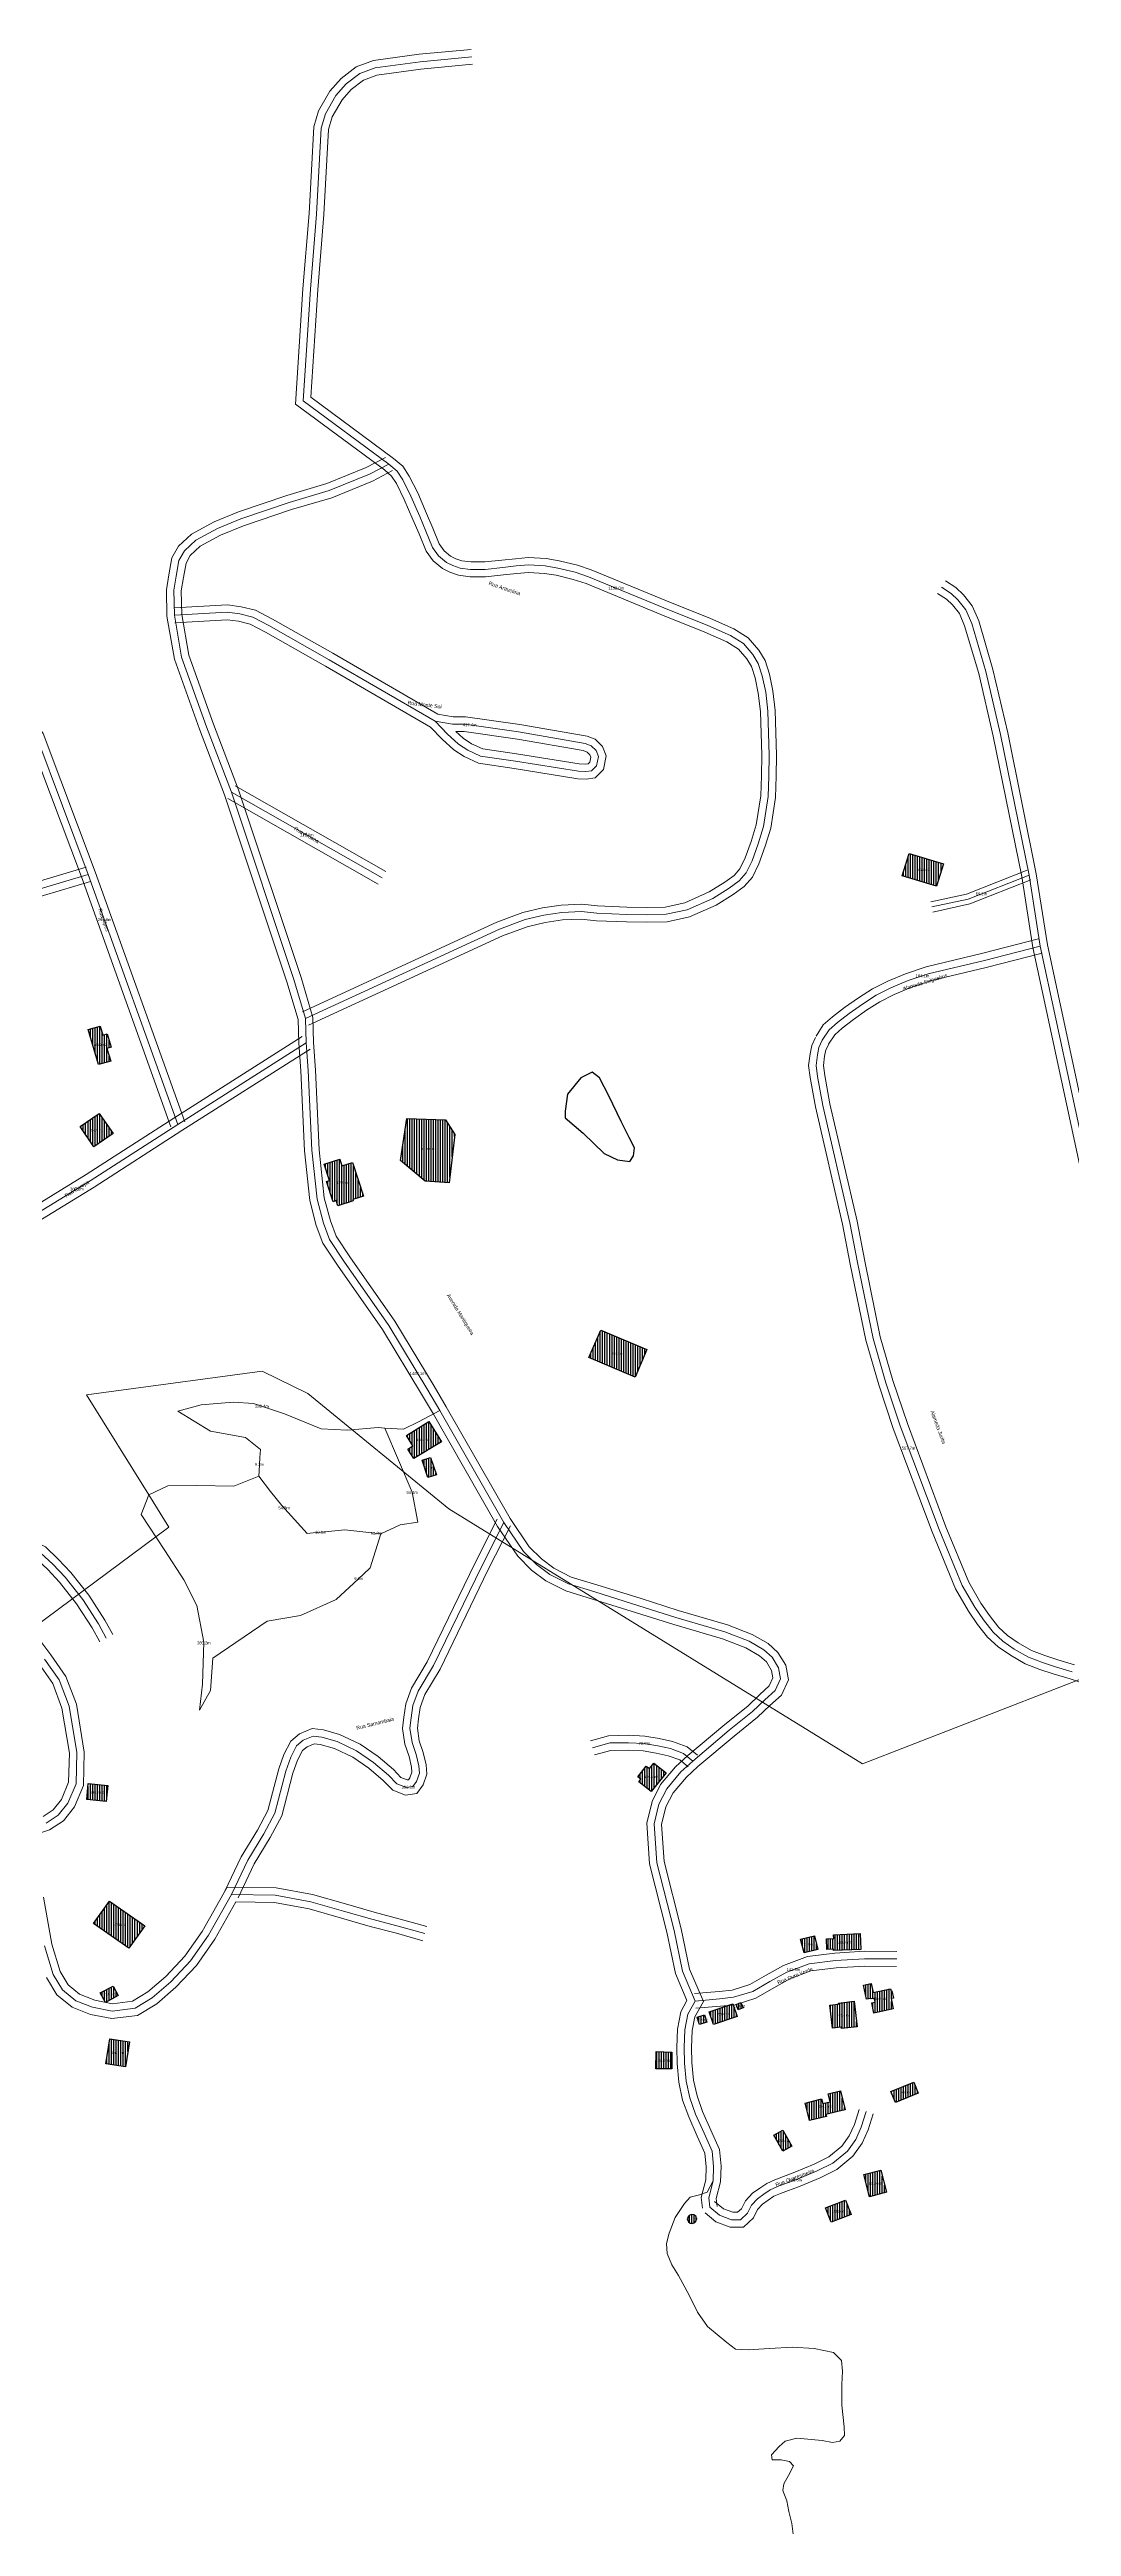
# Model space of a CAD drawing. Header units: metres. Extents: x -13451 to 9639, y -7413 to 5935.
# Drawn here: x -378 to 312, y -495 to 1178 of the extents above; entities that cross this region are included whole.
import ezdxf
from ezdxf.enums import TextEntityAlignment as Align

# ---------------------------------------------------------------- set-up
doc = ezdxf.new("R2010")
doc.units = ezdxf.units.M
for name, color, linetype, lineweight in [('ANNOT_AREA', 2, 'Continuous', 13), ('ANNOT_LENGTH', 2, 'Continuous', 13), ('EDIFICACAO', 7, 'Continuous', 30), ('TEXTO', 7, 'Continuous', 15), ('VEGETACAO', 3, 'Continuous', 13), ('VIAS', 8, 'Continuous', 15), ('VIAS_MEIO_FIO', 251, 'Continuous', 9)]:
    doc.layers.add(name, color=color, linetype=linetype, lineweight=lineweight)
doc.styles.add('PRO_STYLE', font='arial.ttf')

msp = doc.modelspace()

# ---------------------------------------------------------------- hatches: boundary and pattern name
at = {"layer": 'EDIFICACAO_HATCH'}
h = msp.add_hatch(dxfattribs=at)
h.set_pattern_fill('ANSI31', scale=0.5, angle=45)
h.paths.add_polyline_path([(202.3, 635.3), (225.5, 628.3), (220.9, 613.3), (197.7, 620.2), (202.3, 635.3)])
h = msp.add_hatch(dxfattribs=at)
h.set_pattern_fill('ANSI31', scale=0.5, angle=45)
h.paths.add_polyline_path([(-342.4, 512.6), (-339.5, 513.5), (-336.8, 504.6), (-339.7, 503.7), (-337.1, 495.2), (-345.3, 492.8), (-352.4, 516.4), (-344.3, 518.8), (-342.4, 512.6)])
h = msp.add_hatch(dxfattribs=at)
h.set_pattern_fill('ANSI31', scale=0.5, angle=45)
h.paths.add_polyline_path([(-357.8, 450.9), (-344.8, 459.7), (-335.4, 446.2), (-348.4, 437.3), (-357.8, 450.9)])
h = msp.add_hatch(dxfattribs=at)
h.set_pattern_fill('ANSI31', scale=0.5, angle=45)
h.paths.add_polyline_path([(-137.1, 456.4), (-111, 455.5), (-104.6, 445.7), (-108.4, 413), (-124.6, 414.1), (-141.2, 428), (-137.1, 456.4)])
h = msp.add_hatch(dxfattribs=at)
h.set_pattern_fill('ANSI31', scale=0.5, angle=45)
h.paths.add_polyline_path([(-173.5, 401.6), (-173.2, 400.8), (-183.6, 397.4), (-184.8, 400.9), (-186.9, 400.2), (-191.4, 413.8), (-189.2, 414.5), (-192.8, 425.6), (-182.4, 429), (-180.9, 424.4), (-173.8, 426.7), (-166.3, 403.9), (-173.5, 401.6)])
h = msp.add_hatch(dxfattribs=at)
h.set_pattern_fill('ANSI31', scale=0.5, angle=45)
h.paths.add_polyline_path([(-6, 313.5), (25.2, 300.4), (17.2, 281.7), (-14, 294.9), (-6, 313.5)])
h = msp.add_hatch(dxfattribs=at)
h.set_pattern_fill('ANSI31', scale=0.5, angle=45)
h.paths.add_polyline_path([(-137.3, 242.3), (-122.1, 251.7), (-113.7, 238.1), (-132.3, 226.7), (-136.3, 233.1), (-132.9, 235.2), (-137.3, 242.3)])
h = msp.add_hatch(dxfattribs=at)
h.set_pattern_fill('ANSI31', scale=0.5, angle=45)
h.paths.add_polyline_path([(-121, 227.4), (-117.1, 215.6), (-122.8, 213.8), (-126.7, 225.6), (-121, 227.4)])
h = msp.add_hatch(dxfattribs=at)
h.set_pattern_fill('ANSI31', scale=0.5, angle=45)
h.paths.add_polyline_path([(26.9, 17.3), (29.8, 21), (38.1, 14.5), (28.1, 1.8), (19.6, 8.4), (21, 10.1), (19, 11.7), (24.7, 18.9), (26.9, 17.3)])
h = msp.add_hatch(dxfattribs=at)
h.set_pattern_fill('ANSI31', scale=0.5, angle=45)
h.paths.add_polyline_path([(-352.2, 7.3), (-339, 5.8), (-340.1, -4.9), (-353.3, -3.5), (-352.2, 7.3)])
h = msp.add_hatch(dxfattribs=at)
h.set_pattern_fill('ANSI31', scale=0.5, angle=45)
h.paths.add_polyline_path([(-337.8, -72.3), (-314.1, -89), (-324.8, -104), (-348.6, -87.3), (-337.8, -72.3)])
h = msp.add_hatch(dxfattribs=at)
h.set_pattern_fill('ANSI31', scale=0.5, angle=45)
h.paths.add_polyline_path([(129, -98), (138.4, -95.7), (140.6, -104.9), (131.3, -107.1), (129, -98)])
h = msp.add_hatch(dxfattribs=at)
h.set_pattern_fill('ANSI31', scale=0.5, angle=45)
h.paths.add_polyline_path([(151.4, -97.5), (151.3, -94.9), (169.2, -94.2), (169.6, -104.8), (151.1, -105.5), (151.1, -104.7), (146.6, -104.8), (146.4, -97.7), (151.4, -97.5)])
h = msp.add_hatch(dxfattribs=at)
h.set_pattern_fill('ANSI31', scale=0.5, angle=45)
h.paths.add_polyline_path([(-344.1, -134.1), (-335.4, -129.6), (-332, -136), (-340.7, -140.6), (-344.1, -134.1)])
h = msp.add_hatch(dxfattribs=at)
h.set_pattern_fill('ANSI31', scale=0.5, angle=45)
h.paths.add_polyline_path([(190.1, -133), (190.6, -132.9), (191.7, -137.7), (190.1, -138.1), (191.6, -145), (178.5, -147.9), (177, -140.9), (179.3, -140.4), (178.8, -137.9), (176.6, -138.3), (176.5, -137.9), (173.6, -138.5), (171.5, -129), (176.7, -127.9), (178.1, -134), (189.7, -131.4), (190.1, -133)])
h = msp.add_hatch(dxfattribs=at)
h.set_pattern_fill('ANSI31', scale=0.5, angle=45)
h.paths.add_polyline_path([(59.1, -150.7), (64.1, -149), (65.7, -153.9), (60.7, -155.6), (59.1, -150.7)])
h = msp.add_hatch(dxfattribs=at)
h.set_pattern_fill('ANSI31', scale=0.5, angle=45)
h.paths.add_polyline_path([(67.2, -146.9), (83.2, -141.5), (86.2, -150.2), (70.2, -155.6), (67.2, -146.9)])
h = msp.add_hatch(dxfattribs=at)
h.set_pattern_fill('ANSI31', scale=0.5, angle=45)
h.paths.add_polyline_path([(85.4, -142), (88.6, -140.7), (90.1, -144.2), (86.9, -145.6), (85.4, -142)])
h = msp.add_hatch(dxfattribs=at)
h.set_pattern_fill('ANSI31', scale=0.5, angle=45)
h.paths.add_polyline_path([(154.7, -141.9), (154.6, -141.1), (165.1, -139.9), (167.1, -157.1), (156.6, -158.3), (156.5, -157.4), (150.6, -158.1), (148.8, -142.5), (154.7, -141.9)])
h = msp.add_hatch(dxfattribs=at)
h.set_pattern_fill('ANSI31', scale=0.5, angle=45)
h.paths.add_polyline_path([(-337.6, -165.2), (-324.4, -167.3), (-327.1, -184.2), (-340.3, -182.1), (-337.6, -165.2)])
h = msp.add_hatch(dxfattribs=at)
h.set_pattern_fill('ANSI31', scale=0.5, angle=45)
h.paths.add_polyline_path([(31.5, -173.9), (42.1, -174.2), (41.9, -185.6), (31.2, -185.4), (31.5, -173.9)])
h = msp.add_hatch(dxfattribs=at)
h.set_pattern_fill('ANSI31', scale=0.5, angle=45)
h.paths.add_polyline_path([(132, -208.6), (143.2, -205.8), (144, -209), (149, -207.8), (147.7, -202.4), (156, -200.4), (159.1, -213.1), (154.1, -214.3), (146.1, -216.3), (146.4, -217.6), (134.9, -220.3), (132, -208.6)])
h = msp.add_hatch(dxfattribs=at)
h.set_pattern_fill('ANSI31', scale=0.5, angle=45)
h.paths.add_polyline_path([(190, -200.8), (205.5, -194.6), (208.5, -202), (193, -208.3), (190, -200.8)])
h = msp.add_hatch(dxfattribs=at)
h.set_pattern_fill('ANSI31', scale=0.5, angle=45)
h.paths.add_polyline_path([(110.8, -230.4), (117, -226.9), (123.1, -237.7), (117, -241.2), (110.8, -230.4)])
h = msp.add_hatch(dxfattribs=at)
h.set_pattern_fill('ANSI31', scale=0.5, angle=45)
h.paths.add_polyline_path([(171.7, -256.9), (183.1, -254), (187, -268.9), (175.6, -271.9), (171.7, -256.9)])
h = msp.add_hatch(dxfattribs=at)
h.set_pattern_fill('ANSI31', scale=0.5, angle=45)
h.paths.add_polyline_path([(56, -289.9), (57.5, -289.4), (58.4, -288.1), (58.7, -286.6), (58.1, -285.1), (56.8, -284.2), (55.3, -283.9), (53.8, -284.5), (52.8, -285.7), (52.6, -287.3), (53.2, -288.8), (54.4, -289.7), (56, -289.9)])
h = msp.add_hatch(dxfattribs=at)
h.set_pattern_fill('ANSI31', scale=0.5, angle=45)
h.paths.add_polyline_path([(145.8, -279.4), (159.3, -274.1), (163.1, -283.8), (149.7, -289.1), (145.8, -279.4)])

# ---------------------------------------------------------------- linework, layer by layer
msp.add_lwpolyline([(-11.9, 487.6), (-19.5, 483.8), (-28.4, 472.9), (-30, 461.3), (-30.1, 456.9), (-17.9, 446.4), (-3.8, 432.7), (5.2, 428.4), (13.7, 427.4), (16.2, 431.1), (16.8, 436.5), (13.1, 443.5), (7.8, 454.4), (-0.5, 471.6), (-6.9, 483.9), (-11.9, 487.6)], close=True)
at = {"layer": 'EDIFICACAO'}
for points in [[(202.3, 635.3), (225.5, 628.3), (220.9, 613.3), (197.7, 620.2), (202.3, 635.3)], [(-342.4, 512.6), (-339.5, 513.5), (-336.8, 504.6), (-339.7, 503.7), (-337.1, 495.2), (-345.3, 492.8), (-352.4, 516.4), (-344.3, 518.8), (-342.4, 512.6)], [(-357.8, 450.9), (-344.8, 459.7), (-335.4, 446.2), (-348.4, 437.3), (-357.8, 450.9)], [(-137.1, 456.4), (-111, 455.5), (-104.6, 445.7), (-108.4, 413), (-124.6, 414.1), (-141.2, 428), (-137.1, 456.4)], [(-173.5, 401.6), (-173.2, 400.8), (-183.6, 397.4), (-184.8, 400.9), (-186.9, 400.2), (-191.4, 413.8), (-189.2, 414.5), (-192.8, 425.6), (-182.4, 429), (-180.9, 424.4), (-173.8, 426.7), (-166.3, 403.9), (-173.5, 401.6)], [(-6, 313.5), (25.2, 300.4), (17.2, 281.7), (-14, 294.9), (-6, 313.5)], [(-137.3, 242.3), (-122.1, 251.7), (-113.7, 238.1), (-132.3, 226.7), (-136.3, 233.1), (-132.9, 235.2), (-137.3, 242.3)], [(-121, 227.4), (-117.1, 215.6), (-122.8, 213.8), (-126.7, 225.6), (-121, 227.4)], [(26.9, 17.3), (29.8, 21), (38.1, 14.5), (28.1, 1.8), (19.6, 8.4), (21, 10.1), (19, 11.7), (24.7, 18.9), (26.9, 17.3)], [(-352.2, 7.3), (-339, 5.8), (-340.1, -4.9), (-353.3, -3.5), (-352.2, 7.3)], [(-337.8, -72.3), (-314.1, -89), (-324.8, -104), (-348.6, -87.3), (-337.8, -72.3)], [(129, -98), (138.4, -95.7), (140.6, -104.9), (131.3, -107.1), (129, -98)], [(151.4, -97.5), (151.3, -94.9), (169.2, -94.2), (169.6, -104.8), (151.1, -105.5), (151.1, -104.7), (146.6, -104.8), (146.4, -97.7), (151.4, -97.5)], [(-344.1, -134.1), (-335.4, -129.6), (-332, -136), (-340.7, -140.6), (-344.1, -134.1)], [(190.1, -133), (190.6, -132.9), (191.7, -137.7), (190.1, -138.1), (191.6, -145), (178.5, -147.9), (177, -140.9), (179.3, -140.4), (178.8, -137.9), (176.6, -138.3), (176.5, -137.9), (173.6, -138.5), (171.5, -129), (176.7, -127.9), (178.1, -134), (189.7, -131.4), (190.1, -133)], [(59.1, -150.7), (64.1, -149), (65.7, -153.9), (60.7, -155.6), (59.1, -150.7)], [(67.2, -146.9), (83.2, -141.5), (86.2, -150.2), (70.2, -155.6), (67.2, -146.9)], [(85.4, -142), (88.6, -140.7), (90.1, -144.2), (86.9, -145.6), (85.4, -142)], [(154.7, -141.9), (154.6, -141.1), (165.1, -139.9), (167.1, -157.1), (156.6, -158.3), (156.5, -157.4), (150.6, -158.1), (148.8, -142.5), (154.7, -141.9)], [(-337.6, -165.2), (-324.4, -167.3), (-327.1, -184.2), (-340.3, -182.1), (-337.6, -165.2)], [(31.5, -173.9), (42.1, -174.2), (41.9, -185.6), (31.2, -185.4), (31.5, -173.9)], [(132, -208.6), (143.2, -205.8), (144, -209), (149, -207.8), (147.7, -202.4), (156, -200.4), (159.1, -213.1), (154.1, -214.3), (146.1, -216.3), (146.4, -217.6), (134.9, -220.3), (132, -208.6)], [(190, -200.8), (205.5, -194.6), (208.5, -202), (193, -208.3), (190, -200.8)], [(110.8, -230.4), (117, -226.9), (123.1, -237.7), (117, -241.2), (110.8, -230.4)], [(171.7, -256.9), (183.1, -254), (187, -268.9), (175.6, -271.9), (171.7, -256.9)], [(56, -289.9), (57.5, -289.4), (58.4, -288.1), (58.7, -286.6), (58.1, -285.1), (56.8, -284.2), (55.3, -283.9), (53.8, -284.5), (52.8, -285.7), (52.6, -287.3), (53.2, -288.8), (54.4, -289.7), (56, -289.9)], [(145.8, -279.4), (159.3, -274.1), (163.1, -283.8), (149.7, -289.1), (145.8, -279.4)]]:
    msp.add_lwpolyline(points, close=True, dxfattribs=at)
at = {"layer": 'VEGETACAO'}
msp.add_lwpolyline([(-1742.5, -2085.7), (-1052.7, -1369.3), (-1020.7, -921.7), (-1013.6, -584.6), (-1029.5, -185.2), (-854.9, -189), (-864.7, 8), (-784.8, 75.6), (-640.7, 112.2), (-488.3, 38.9), (-297.8, 180.3), (-311.4, 202.2), (-353.4, 269.7), (-234.7, 285.8), (-203.8, 270.7), (-108.7, 192.8), (170.9, 20.6), (389.8, 105.7)], dxfattribs=at)
at = {"layer": 'VIAS'}
for points in [[(-205.5, 524), (-74.4, 584.3), (-57.2, 590.7), (-44.4, 593.7), (-32.3, 595.5), (-19.1, 596.1), (-8.6, 595), (11.5, 594.2), (24.9, 594), (38.2, 594.3), (52.4, 597.4), (69.6, 605.1), (80.7, 611.9), (87.5, 616.9), (92.2, 622.3), (96.2, 630.5), (100.4, 642), (103.9, 653.6), (107.1, 673.8), (107.5, 687.7), (107.7, 701.7), (106.8, 731.6), (105.4, 744.4), (103.1, 755.3), (100.4, 763.7), (96.7, 769.7), (90.3, 777.3), (81.6, 782.7), (66.3, 789.5), (36.5, 801.4), (-14.2, 822.3), (-23.2, 825.4), (-35.1, 828.2), (-43.6, 829.6), (-54.9, 830.3), (-63.1, 829.6), (-72.2, 828.6), (-84.1, 827.3), (-94, 827.3), (-101, 828.2), (-105.9, 829.9), (-110.2, 832), (-115.6, 836.5), (-119.6, 842), (-124.1, 853.2), (-128.3, 863), (-134.3, 876.7), (-139.8, 887.7), (-143.6, 893.6), (-149.1, 898.4), (-207.1, 941.2), (-202.2, 1016.5), (-198.1, 1067.2), (-194.9, 1125.4), (-192, 1135), (-184.9, 1147.4), (-178.1, 1155.2), (-168.8, 1162.3), (-158.4, 1166.1), (-128.1, 1170.2), (-93.1, 1173.4)], [(67.7, -279), (66.9, -272.7), (69.9, -261.2), (70.2, -251.5), (69.2, -241.2), (63.8, -229), (58, -216.1), (54.2, -205.2), (51.7, -193.8), (50.6, -181.6), (50.3, -171), (50.7, -159.1), (52.7, -148.6), (57.8, -139.7), (49.2, -119.6), (43.5, -92.1), (31.9, -46.3), (30.1, -20), (33.3, -6.7), (38.6, 3.7), (48.1, 15), (56.1, 22.4), (80.8, 43.2), (96.6, 55.8), (104.9, 63.7), (111.9, 70.1), (115.5, 77.9), (114.1, 85.4), (109.8, 92.6), (104.1, 97.6), (94.2, 103.4), (77.9, 109.6), (44.8, 119.3), (19.7, 127.3), (-10.1, 136.6), (-27.9, 142), (-40.4, 148.4), (-49.4, 155.1), (-58.2, 163.9), (-71.4, 183.5), (-114.7, 259.2), (-122.9, 272.9), (-149.3, 316.6), (-179.6, 360.1), (-189.2, 374.6), (-193.4, 385.7), (-197.7, 401.8), (-201.2, 434.9), (-203.7, 488.8), (-205.1, 507.5), (-205.5, 524), (-213.3, 550.2), (-255.5, 676.8), (-272.4, 721), (-289.2, 768), (-294.1, 796.3), (-294.5, 813.2), (-292.9, 822.7), (-291, 833.3), (-287.2, 839.8), (-279.6, 847), (-265, 855), (-249.1, 861.5), (-216.6, 872.5), (-189.4, 880.5), (-162.3, 891.5), (-149.1, 898.4)], [(224.1, 815.3), (230.7, 811), (235.3, 806.8), (240.7, 800), (244.6, 790.8), (254.1, 758.3), (264, 715.7), (283.3, 620.8), (290.9, 572.9), (333.1, 376.5), (392.8, 107.9), (397.8, 91.1), (395.4, 78.8), (406.1, 61), (412, 37.8), (416.5, 8.1), (416, -12), (411.1, -28.4), (403.5, -45.7)], [(-294.1, 796.3), (-258.3, 798.3), (-249.9, 797.2), (-241, 795), (-230.2, 789.3), (-189.5, 766.2), (-118, 724.8), (-106.1, 722.8), (-97.9, 722.8), (-61.5, 717.5), (-16.5, 709.7), (-12.5, 708.2), (-9.1, 704.9), (-7.6, 700.9), (-8.8, 694.5), (-12.2, 691.2), (-16, 690.7), (-21, 690.9), (-63.7, 697.7), (-87.2, 701.2), (-95.8, 705.1), (-102.1, 709.3), (-109.7, 716.3), (-118, 724.8)], [(-398.6, 723.4), (-393.7, 721.2), (-390.8, 719.1), (-387, 714), (-352.3, 621.3), (-291.7, 452.4)], [(-255.5, 676.8), (-153.8, 618.9)], [(-493, 581.2), (-460.4, 589.6), (-447.5, 592.9), (-352.3, 621.3)], [(283.3, 620.8), (242.1, 604.6), (217.7, 599.3)], [(143.6, 509.2), (148.2, 516.3), (153.8, 521.2), (161.7, 527.3), (170.7, 533.7), (180.1, 539.6), (190, 544.7), (201.7, 549.6), (215.2, 554.1), (253.2, 563.2), (290.9, 572.9)], [(-516.5, 316.4), (-507.9, 316.6), (-499.4, 318.5), (-479.8, 329.9), (-468.8, 338.2), (-421, 371.5), (-350.9, 414.4), (-291.7, 452.4), (-205.1, 507.5)], [(312.5, 82.7), (301.2, 86), (292.3, 88.9), (282.9, 92.5), (273.3, 98), (265.6, 103.4), (259, 109.5), (252.6, 117.7), (246.6, 126.4), (238.1, 140.9), (222.5, 178.9), (196.3, 248.7), (186.6, 277.9), (177.9, 307.8), (167.4, 359.1), (162.2, 386), (143.9, 465.2), (140.4, 484.8), (139.5, 492.1), (140.3, 499.3), (141.4, 504.3), (143.6, 509.2)], [(-114.7, 259.2), (-129.2, 251.4), (-139.3, 246.6), (-151.8, 247.3), (-156.4, 247.6), (-177.3, 245.8), (-194.9, 246.8), (-219.7, 257), (-240.7, 263.9), (-254.4, 264.9), (-275.9, 263.1), (-291.8, 258.7), (-269.7, 245.1), (-246, 240.9), (-236, 232.8), (-236.3, 227.4)], [(-154.7, 175.9), (-141.6, 182), (-129.5, 183.7), (-133.5, 204), (-151.8, 247.3)], [(-236.8, 218.1), (-237, 214.7), (-254, 208), (-278.8, 208.4), (-298.6, 208.3), (-311.4, 202.2), (-316.6, 189), (-300.5, 164.5), (-287.7, 144.9), (-278.8, 127.4), (-274.2, 102.8), (-275.1, 74.4), (-277.2, 56.8), (-269.6, 70), (-268.1, 91.9), (-231.4, 116.8), (-208.8, 120.8), (-184.7, 131.4), (-172.8, 142.5)], [(-236.3, 227.4), (-236.8, 218.1)], [(-200.2, 176.5), (-204.3, 176.1), (-221.5, 195.1), (-229.2, 204.4), (-237, 214.7)], [(-340.1, 105.4), (-345.4, 115), (-356, 131.5), (-367.8, 146.6), (-376.1, 155.3), (-384.2, 162.9), (-394.6, 168.3), (-406.8, 171.4), (-421.2, 172.2), (-442, 172.7), (-464, 171.9), (-487.9, 172.5)], [(-71.4, 183.5), (-86.7, 153.6), (-119, 86.9), (-129.3, 69.6), (-133, 59.8), (-134.1, 51.5), (-134.9, 44.5), (-133.5, 34.9), (-130.7, 26.8), (-128.9, 19.1), (-128.5, 14.2), (-130.4, 8.6), (-133, 5.1), (-137.3, 4.5), (-143.8, 6.9), (-149.5, 12.9), (-159.6, 21.5), (-171.1, 29.4), (-184.2, 35.6), (-194.4, 38.5), (-200.2, 39.2), (-207, 36.5), (-211.5, 32.7), (-215.5, 24.9), (-218.8, 15.6), (-226.2, -12.8), (-233.6, -26.8), (-244.5, -44.6), (-255.5, -67.7)], [(-190.2, 177.4), (-200.2, 176.5)], [(-166.2, 148.7), (-161.7, 152.9), (-154.7, 175.9), (-179, 178.5), (-190.2, 177.4)], [(-172.8, 142.5), (-166.2, 148.7)], [(-381.7, 91.1), (-371.8, 77.2), (-365.1, 59.4), (-360, 28.2), (-360.5, 7), (-366, -6.1), (-372.5, -14.2), (-380.6, -19.5)], [(56.1, 22.4), (49.9, 27.5), (41, 30.8), (32.5, 32.7), (23.2, 34.3), (12.7, 34.8), (0.1, 34.6), (-11.5, 31.3)], [(-124.9, -94.2), (-142.8, -89.1), (-160.6, -84.5), (-179.9, -78.9), (-201.9, -72.7), (-225.9, -68.2), (-255.5, -67.7), (-271, -95.3), (-283.1, -112.5), (-296.5, -126.8), (-309, -137.5), (-320.6, -144.6), (-336.1, -146.5), (-349.3, -143.9), (-360.6, -139.5), (-369.6, -132.1), (-375.9, -121.8), (-381.8, -102.4)], [(57.8, -139.7), (74.3, -138.2), (83.7, -137.2), (96.7, -133.2), (108.3, -126.5), (119.6, -120.2), (134.8, -114.5), (152.6, -112.3), (172.2, -111.1), (193.9, -111.3)], [(67.7, -279), (74.3, -284.4), (82.3, -287.4), (88.4, -287.4), (93, -283.1), (95.8, -277.6), (99.9, -273.2), (104.2, -270.1), (108.5, -267.3), (113.4, -265), (127, -260), (140.1, -254.5), (150.7, -249.3), (160.6, -241.1), (166.3, -233.2), (169.9, -224.9), (173.2, -214.4)], [(69.9, -261.2), (65.8, -268.7), (60.7, -270.7), (54.4, -272.1), (50.5, -276.4), (44.2, -285.9), (40.1, -296.4), (38.3, -303.5), (38.8, -310.2), (42, -318), (46.6, -325), (53.7, -338.3), (59.3, -349.9), (66.2, -359.6), (79.1, -370.3), (85.1, -374.8), (93.5, -375.4), (108, -374.3), (123.4, -373.5), (138.2, -374.3), (151.1, -377.1), (156.7, -382.5), (157.4, -389.7), (156.8, -398.7), (156.9, -412.7), (158.5, -427.2), (158.6, -433.1), (155.4, -437.1), (150.5, -437.8), (143.5, -436.5), (126.4, -434.9), (118.5, -437.1), (114.6, -440.6), (109.4, -446.2), (109.8, -449.5), (115.8, -449.5), (121.4, -450.7), (124.1, -453.6), (120.8, -460.2), (117.6, -465.8), (117, -470.3), (119.7, -477.3), (121, -484.6), (123.1, -492.7), (124.1, -501.6)]]:
    msp.add_lwpolyline(points, dxfattribs=at)
at = {"layer": 'VIAS_MEIO_FIO', "color": 251}
for points in [[(-207.6, 528.5), (-76.3, 588.9), (-58.7, 595.5), (-45.4, 598.6), (-32.8, 600.5), (-18.9, 601.1), (-8.2, 600), (11.7, 599.2), (24.9, 599), (37.6, 599.2), (50.8, 602.1), (67.3, 609.5), (77.9, 616), (84.1, 620.6), (88, 625.1), (91.6, 632.4), (95.6, 643.6), (99, 654.7), (102.1, 674.3), (102.5, 687.8), (102.7, 701.7), (101.8, 731.2), (100.4, 743.7), (98.3, 754), (95.8, 761.6), (92.6, 766.8), (87, 773.5), (79.2, 778.3), (64.3, 784.9), (34.6, 796.8), (-15.9, 817.7), (-24.6, 820.5), (-36.1, 823.3), (-44.1, 824.6), (-54.9, 825.2), (-62.7, 824.6), (-71.7, 823.7), (-83.8, 822.3), (-94.3, 822.3), (-102.2, 823.3), (-107.9, 825.3), (-113, 827.8), (-119.2, 833), (-124, 839.6), (-128.7, 851.3), (-132.9, 861), (-138.8, 874.6), (-144.1, 885.2), (-147.5, 890.3), (-152.2, 894.5), (-212.2, 938.8), (-207.2, 1016.9), (-203.1, 1067.6), (-199.9, 1126.3), (-196.6, 1137), (-189, 1150.3), (-181.5, 1158.9), (-171.2, 1166.7), (-159.6, 1171), (-128.7, 1175.2), (-93.6, 1178.4)], [(-203.4, 519.4), (-72.5, 579.7), (-55.8, 585.9), (-43.5, 588.8), (-31.8, 590.5), (-19.2, 591.1), (-9, 590), (11.4, 589.2), (24.9, 589), (38.8, 589.3), (54, 592.6), (71.9, 600.6), (83.4, 607.7), (90.9, 613.2), (96.5, 619.5), (100.8, 628.5), (105.1, 640.4), (108.8, 652.4), (112.1, 673.3), (112.5, 687.6), (112.7, 701.8), (111.8, 731.9), (110.3, 745.2), (108, 756.6), (105, 765.8), (100.8, 772.7), (93.6, 781.1), (83.9, 787.1), (68.2, 794.1), (38.4, 806), (-12.4, 827), (-21.8, 830.2), (-34.1, 833.1), (-43, 834.6), (-55, 835.3), (-63.6, 834.5), (-72.8, 833.6), (-84.4, 832.3), (-93.7, 832.3), (-99.9, 833.1), (-104, 834.5), (-107.5, 836.3), (-111.9, 839.9), (-115.2, 844.5), (-119.5, 855.1), (-123.7, 865), (-129.7, 878.9), (-135.5, 890.2), (-139.8, 896.9), (-146, 902.3), (-201.9, 943.6), (-197.2, 1016.2), (-193.1, 1066.9), (-190, 1124.5), (-187.4, 1133), (-180.8, 1144.5), (-174.7, 1151.5), (-166.3, 1157.8), (-157.2, 1161.2), (-127.5, 1165.2), (-92.7, 1168.5)], [(62.8, -279.6), (61.9, -272.4), (64.9, -260.5), (65.2, -251.6), (64.3, -242.5), (59.2, -231), (53.4, -218), (49.3, -206.6), (46.8, -194.6), (45.6, -181.9), (45.3, -171), (45.8, -158.6), (48, -146.9), (52.2, -139.4), (44.4, -121.1), (38.7, -93.3), (27, -47.1), (25.1, -19.6), (28.6, -5), (34.4, 6.5), (44.5, 18.5), (52.8, 26.1), (77.7, 47.1), (93.3, 59.5), (101.5, 67.4), (107.8, 73.1), (110.3, 78.5), (109.4, 83.6), (105.9, 89.4), (101.2, 93.5), (92, 98.9), (76.3, 104.9), (43.3, 114.6), (18.2, 122.6), (-11.5, 131.8), (-29.7, 137.3), (-43.1, 144.2), (-52.7, 151.3), (-62, 160.7), (-75.7, 180.9), (-119, 256.6), (-127.2, 270.3), (-153.5, 313.9), (-183.8, 357.3), (-193.7, 372.3), (-198.2, 384.2), (-202.6, 400.9), (-206.2, 434.5), (-208.7, 488.5), (-210.1, 507.3), (-210.5, 523.2), (-218, 548.7), (-260.2, 675.1), (-277.1, 719.3), (-294, 766.7), (-299.1, 795.8), (-299.5, 813.5), (-297.8, 823.6), (-295.7, 835), (-291.2, 842.9), (-282.6, 851.1), (-267.1, 859.5), (-250.8, 866.1), (-218.1, 877.2), (-191, 885.2), (-164.4, 896), (-151.4, 902.8)], [(72.7, -278.4), (72, -273), (74.9, -261.9), (75.3, -251.3), (74.1, -239.9), (68.3, -226.9), (62.7, -214.3), (59, -203.8), (56.7, -193.1), (55.6, -181.3), (55.3, -171.1), (55.7, -159.7), (57.5, -150.3), (63.3, -140), (54, -118.1), (48.4, -91), (36.9, -45.5), (35.1, -20.4), (38, -8.5), (42.8, 0.9), (51.8, 11.5), (59.5, 18.6), (84, 39.3), (99.9, 52), (108.3, 60), (116, 67), (120.7, 77.2), (118.9, 87.2), (113.7, 95.8), (107.1, 101.7), (96.3, 107.9), (79.5, 114.4), (46.2, 124.1), (21.2, 132.1), (-8.6, 141.4), (-26, 146.6), (-37.8, 152.7), (-46.1, 158.9), (-54.3, 167.1), (-67.2, 186.2), (-110.4, 261.7), (-118.6, 275.5), (-145.1, 319.4), (-175.5, 362.9), (-184.8, 376.9), (-188.7, 387.2), (-192.8, 402.7), (-196.2, 435.3), (-198.7, 489.1), (-200.1, 507.8), (-200.5, 524.7), (-208.5, 551.7), (-250.8, 678.5), (-267.7, 722.8), (-284.3, 769.3), (-289.1, 796.8), (-289.5, 812.8), (-288, 821.8), (-286.2, 831.5), (-283.3, 836.6), (-276.6, 842.9), (-262.9, 850.5), (-247.3, 856.8), (-215, 867.7), (-187.7, 875.7), (-160.2, 886.9), (-146.8, 894)], [(-294.3, 801.3), (-258.1, 803.3), (-248.9, 802.1), (-239.2, 799.7), (-227.8, 793.6), (-187.1, 770.6), (-116.2, 729.6), (-105.7, 727.8), (-97.5, 727.8), (-60.7, 722.5), (-15.2, 714.6), (-9.8, 712.6), (-4.8, 707.7), (-2.4, 701.3), (-4.2, 692.1), (-9.9, 686.4), (-15.8, 685.7), (-21.5, 685.9), (-64.5, 692.8), (-88.6, 696.3), (-98.2, 700.8), (-105.2, 705.4), (-113.2, 712.7), (-121.1, 720.8)], [(221.4, 811.1), (227.6, 807.1), (231.6, 803.4), (236.4, 797.5), (239.8, 789.2), (249.3, 757), (259.1, 714.7), (278.4, 619.9), (285.9, 572), (328.3, 375.4), (388, 106.6), (392.7, 90.8), (390.1, 77.9), (401.4, 59.1), (407.1, 36.8), (411.5, 7.8), (411, -11.2), (406.4, -26.7), (399, -43.7)], [(226.8, 819.5), (233.8, 815), (239, 810.2), (245, 802.6), (249.3, 792.5), (258.9, 759.6), (268.9, 716.8), (288.2, 621.7), (295.8, 573.8), (338, 377.5), (397.7, 109.1), (402.9, 91.3), (400.7, 79.7), (410.8, 63), (416.9, 38.8), (421.5, 8.4), (420.9, -12.8), (415.8, -30.1), (408.1, -47.7)], [(-293.8, 791.3), (-258.4, 793.2), (-250.8, 792.3), (-242.9, 790.3), (-232.6, 784.9), (-192, 761.9), (-121.1, 720.8)], [(-396.6, 728), (-391.1, 725.6), (-387.2, 722.6), (-382.6, 716.4), (-347.6, 623), (-287, 454.1)], [(-400.6, 718.8), (-396.2, 716.9), (-394.3, 715.5), (-391.4, 711.6), (-356.9, 619.6), (-296.4, 450.7)], [(-103.9, 717.8), (-98.2, 717.8), (-62.3, 712.6), (-17.8, 704.9), (-15.2, 703.9), (-13.4, 702.1), (-12.8, 700.5), (-13.4, 697), (-14.5, 695.9), (-16.2, 695.7), (-20.5, 695.9), (-62.9, 702.6), (-85.7, 706), (-93.3, 709.5), (-99, 713.3), (-103.9, 717.8)], [(-258, 672.5), (-156.3, 614.6)], [(-253, 681.2), (-151.3, 623.3)], [(-494.3, 586.1), (-461.6, 594.5), (-448.8, 597.7), (-353.7, 626.1)], [(282, 624.1), (241.1, 608), (216.9, 602.7)], [(-491.8, 576.4), (-459.1, 584.8), (-446.2, 588), (-350.8, 616.5)], [(284.6, 617.6), (243.2, 601.3), (218.4, 595.8)], [(139.4, 511.9), (144.3, 519.6), (150.6, 525.1), (158.7, 531.3), (168, 537.9), (177.6, 544), (187.9, 549.2), (199.9, 554.2), (213.8, 558.9), (252, 568), (289.6, 577.8)], [(147.8, 506.5), (152, 513), (157, 517.3), (164.7, 523.3), (173.5, 529.6), (182.5, 535.3), (192.1, 540.1), (203.4, 544.9), (216.6, 549.3), (254.4, 558.3), (292.1, 568.1)], [(-516.6, 321.4), (-508.5, 321.6), (-501.2, 323.2), (-482.6, 334.1), (-471.7, 342.3), (-423.8, 375.6), (-353.6, 418.6), (-294.4, 456.6), (-207.8, 511.7)], [(-516.3, 311.4), (-507.3, 311.7), (-497.5, 313.8), (-477.1, 325.8), (-465.8, 334.2), (-418.3, 367.3), (-348.3, 410.1), (-289, 448.2), (-202.4, 503.3)], [(321.7, 74.4), (311, 77.9), (299.7, 81.2), (290.6, 84.2), (280.7, 88), (270.7, 93.8), (262.5, 99.5), (255.3, 106.1), (248.5, 114.7), (242.4, 123.7), (233.6, 138.7), (217.9, 177.1), (191.6, 247.1), (181.8, 276.4), (173, 306.6), (162.5, 358.1), (157.3, 385), (139, 464.2), (135.4, 484), (134.4, 492.1), (135.4, 500.1), (136.6, 505.8), (139.1, 511.2)], [(314, 87.4), (302.7, 90.8), (293.9, 93.7), (285, 97), (276, 102.2), (268.7, 107.3), (262.6, 112.9), (256.6, 120.6), (250.8, 129), (242.6, 143.2), (227.2, 180.7), (201.1, 250.4), (191.3, 279.4), (182.8, 309), (172.3, 360.1), (167.1, 387), (148.8, 466.2), (145.3, 485.5), (144.5, 492.1), (145.2, 498.4), (146.1, 502.7), (148.2, 507.1)], [(-75.9, 185.8), (-91.2, 155.9), (-123.4, 89.3), (-133.8, 71.7), (-137.8, 61.1), (-139.1, 52.1), (-140, 44.4), (-138.4, 33.7), (-135.5, 25.4), (-133.8, 18.3), (-133.6, 14.9), (-134.9, 11), (-135.8, 9.7), (-136.8, 9.6), (-141, 11.2), (-146.1, 16.6), (-156.5, 25.5), (-168.6, 33.7), (-182.5, 40.3), (-193.4, 43.4), (-200.9, 44.4), (-209.6, 40.8), (-215.4, 35.9), (-220.1, 26.9), (-223.6, 17.1), (-230.9, -11), (-238, -24.3), (-248.9, -42.3), (-260, -65.6)], [(-344.4, 103), (-349.7, 112.4), (-360.1, 128.6), (-371.6, 143.3), (-379.6, 151.7), (-387.1, 158.8), (-396.4, 163.6), (-407.5, 166.4), (-421.4, 167.2), (-442, 167.7), (-464, 166.9), (-488.1, 167.5)], [(-335.7, 107.8), (-341.1, 117.6), (-351.9, 134.4), (-364, 149.8), (-372.5, 158.8), (-381.2, 167), (-392.8, 173), (-406, 176.4), (-421, 177.2), (-442, 177.7), (-464, 177), (-487.8, 177.5)], [(-67, 181.2), (-82.3, 151.4), (-114.6, 84.5), (-124.8, 67.4), (-128.1, 58.6), (-129.2, 50.8), (-129.9, 44.5), (-128.7, 36.1), (-125.9, 28.2), (-123.9, 19.8), (-123.5, 13.6), (-125.9, 6.3), (-130.2, 0.5), (-137.9, -0.7), (-146.6, 2.7), (-153, 9.3), (-162.6, 17.6), (-173.6, 25), (-186, 30.9), (-195.5, 33.6), (-199.6, 34.1), (-204.4, 32.1), (-207.5, 29.5), (-210.9, 22.9), (-214.1, 14.2), (-221.5, -14.6), (-229.3, -29.3), (-240.1, -47), (-251, -69.9)], [(-386.3, 105.8), (-377.6, 94.1), (-367.3, 79.6), (-360.3, 60.7), (-355, 28.5), (-355.5, 5.9), (-361.6, -8.6), (-369, -18), (-378.4, -24), (-392.3, -28.9)], [(-385.7, 88.2), (-376.2, 74.8), (-370, 58.1), (-365, 27.8), (-365.5, 8.1), (-370.3, -3.5), (-375.9, -10.5), (-382.8, -15)], [(59.3, 26.3), (52.4, 31.9), (42.4, 35.6), (33.4, 37.6), (23.7, 39.3), (12.7, 39.8), (-0.7, 39.5), (-12.9, 36.1)], [(53, 18.5), (47.3, 23.1), (39.5, 26), (31.5, 27.8), (22.6, 29.3), (12.6, 29.8), (0.8, 29.6), (-10.2, 26.5)], [(-123.5, -89.4), (-141.5, -84.3), (-159.2, -79.7), (-178.5, -74.1), (-200.8, -67.8), (-225.4, -63.2), (-258.4, -62.7), (-275.2, -92.7), (-287, -109.3), (-299.9, -123.1), (-312, -133.4), (-322.3, -139.8), (-335.9, -141.5), (-347.9, -139.1), (-358.1, -135.1), (-365.8, -128.8), (-371.3, -119.7), (-376.9, -101.2), (-382.5, -69.5)], [(-126.2, -99), (-144.1, -93.9), (-161.9, -89.4), (-181.2, -83.8), (-203.1, -77.5), (-226.4, -73.2), (-252.6, -72.8), (-266.7, -98), (-279.2, -115.7), (-293, -130.4), (-306, -141.5), (-318.9, -149.5), (-336.3, -151.6), (-350.7, -148.7), (-363.2, -143.8), (-373.5, -135.5), (-380.5, -123.8)], [(57.3, -134.7), (73.9, -133.2), (82.7, -132.3), (94.6, -128.6), (105.8, -122.2), (117.5, -115.7), (133.6, -109.6), (152.2, -107.3), (172, -106.1), (194, -106.3)], [(58.2, -144.6), (74.8, -143.2), (84.7, -142.2), (98.7, -137.8), (110.8, -130.9), (121.7, -124.8), (136, -119.4), (153.1, -117.3), (172.3, -116.1), (193.8, -116.3)], [(64.6, -282.8), (71.8, -288.8), (81.4, -292.5), (90.5, -292.4), (97.1, -286.1), (99.9, -280.5), (103.2, -277), (107.1, -274.2), (111, -271.6), (115.3, -269.6), (128.8, -264.7), (142.2, -259.1), (153.5, -253.5), (164.2, -244.6), (170.6, -235.7), (174.6, -226.7), (178, -215.9)], [(70.9, -275.1), (76.9, -280), (83.2, -282.4), (86.4, -282.4), (89, -280), (91.7, -274.7), (96.6, -269.5), (101.4, -266), (106.1, -262.9), (111.5, -260.4), (125.2, -255.4), (138.1, -250), (148, -245), (156.9, -237.7), (161.9, -230.7), (165.3, -223.1), (168.5, -212.9)]]:
    msp.add_lwpolyline(points, dxfattribs=at)

# ---------------------------------------------------------------- texts
at = {"layer": 'ANNOT_AREA', "color": 7}
for s, p in [('380.4 m2', (211.6, 624.3)), ('238.9 m2', (-344.2, 506.1)), ('258.9 m2', (-346.6, 448.5)), ('1278.8 m2', (-122.2, 435.8)), ('537.0 m2', (-180.2, 413.1)), ('688.1 m2', (5.6, 297.6)), ('316.1 m2', (-126.2, 239.3)), ('74.7 m2', (-121.9, 220.6)), ('143.8 m2', (-346.1, 1.2)), ('196.8 m2', (28.2, 11.8)), ('537.1 m2', (-331.3, -88.2)), ('225.8 m2', (158.6, -100.1)), ('90.9 m2', (134.8, -101.4)), ('71.5 m2', (-338.1, -135.1)), ('155.4 m2', (76.7, -148.5)), ('13.3 m2', (87.8, -143.1)), ('275.4 m2', (158.1, -149.4)), ('230.2 m2', (182.4, -138.2)), ('27.3 m2', (62.4, -152.3)), ('228.9 m2', (-332.3, -174.7)), ('121.9 m2', (36.7, -179.8)), ('134.8 m2', (199.3, -201.4)), ('291.8 m2', (145.7, -210.9)), ('87.8 m2', (117, -234.1)), ('181.9 m2', (179.3, -262.9)), ('151.2 m2', (154.5, -281.6)), ('27.7 m2', (55.6, -286.9))]:
    msp.add_text(s, height=1.5, dxfattribs=at).set_placement(p, align=Align.MIDDLE_CENTER)
at = {"layer": 'ANNOT_LENGTH', "color": 7}
for s, p in [('1152.0m', (4.4, 814.7)), ('437.4m', (-94.6, 722.3)), ('117.0m', (-204.7, 647.9)), ('69.2m', (251.1, 608.1)), ('293.8m', (-341.3, 590.7)), ('164.1m', (211.3, 552.8)), ('367.2m', (-359.9, 408.8)), ('1484.1m', (-129.7, 284.1)), ('252.4m', (-234.9, 262)), ('567.7m', (201.9, 233.8)), ('9.3m', (-236.6, 222.8)), ('94.4m', (-133.5, 203.8)), ('54.8m', (-219.9, 193.4)), ('10.0m', (-195.2, 176.9)), ('65.8m', (-157.5, 176.2)), ('9.0m', (-169.5, 145.6)), ('385.2m', (-274.2, 102.2)), ('70.9m', (23.4, 34.3)), ('396.3m', (-136, 4.7)), ('141.5m', (124.1, -118.5)), ('140.6m', (125.4, -260.6))]:
    msp.add_text(s, height=2, dxfattribs=at).set_placement(p, align=Align.MIDDLE_CENTER)
at = {"layer": 'TEXTO', "style": 'PRO_STYLE'}
for s, rotation, p in [('Rua Araucária', 341.1312, (-71, 814.5)), ('Rua Monte Sol', -7.0427, (-125, 735.9)), ('Rua Aruana', -29.6533, (-204.7, 647.9)), ('Rua Alpes', -70.2721, (-341.7, 590.5)), ('Alameda Salgueirus', 17.2532, (213.1, 548.6)), ('Rua Europa', 31.7262, (-359.9, 408.9)), ('Avenida Mantiqueira', 301.6193, (-100.8, 324.1)), ('Alameda Juritis', 290.1149, (221.9, 247.9)), ('Rua Samambaia', 13.8204, (-158.5, 47.8)), ('Rua Ouro Verde', 21.9535, (125.2, -122.5)), ('Rua Quaresmeira', 21.02, (125, -259))]:
    msp.add_text(s, height=2.5, rotation=rotation, dxfattribs=at).set_placement(p, align=Align.MIDDLE_CENTER)

doc.saveas('drawing.dxf')
